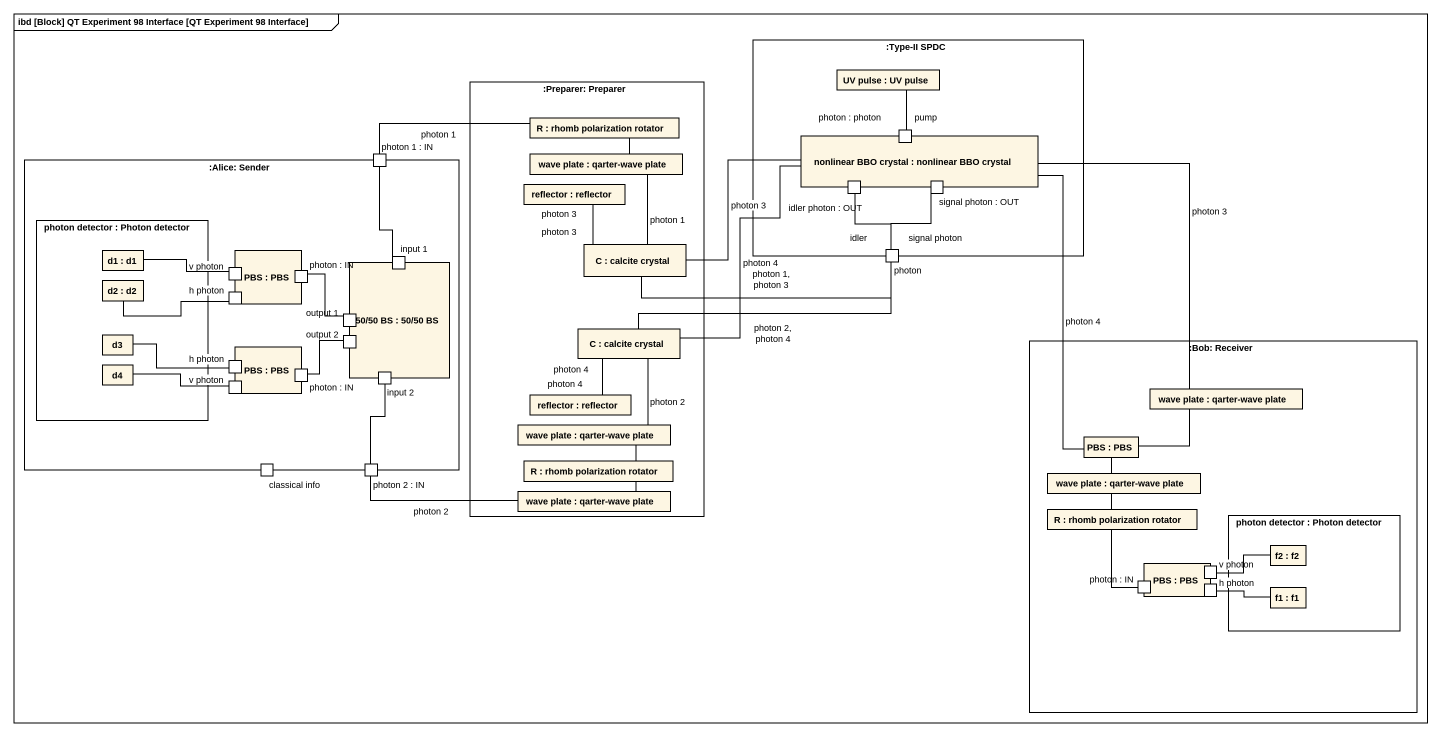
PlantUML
@startuml
mainframe ibd [Block] QT Experiment 98 Interface [QT Experiment 98 Interface]
rectangle ":Type-II SPDC" as Type_II_SPDC {
  rectangle "UV pulse : UV pulse" as UV_pulse
  rectangle "nonlinear BBO crystal : nonlinear BBO crystal" as nonlinear_BBO_crystal {
    port "photon : photon" as photon_photon
    port "idler photon : OUT" as idler_photon_OUT
    port "signal photon : OUT" as signal_photon_OUT
  }
  port photon
}
rectangle ":Preparer: Preparer" as Preparer_Preparer {
  rectangle "R : rhomb polarization rotator" as R
  rectangle "reflector : reflector" as reflector
  rectangle "wave plate : qarter-wave plate" as wave_plate
  rectangle "C : calcite crystal" as C
  rectangle "C : calcite crystal" as C_2
  rectangle "reflector : reflector" as reflector_2
  rectangle "wave plate : qarter-wave plate" as wave_plate_3
  rectangle "wave plate : qarter-wave plate" as wave_plate_4
  rectangle "R : rhomb polarization rotator" as R_2
}
rectangle ":Alice: Sender" as Alice_Sender {
  port "photon 1 : IN" as photon_1_IN
  rectangle "photon detector : Photon detector" as photon_detector {
    rectangle "d1 : d1" as d1
    rectangle "d2 : d2" as d2
    rectangle d3
    rectangle d4
  }
  rectangle "PBS : PBS" as PBS {
    port "v photon" as v_photon
    port "h photon" as h_photon
    port "photon : IN" as photon_IN
  }
  rectangle "50/50 BS : 50/50 BS" as p50_50_BS {
    port "input 1" as input_1
    port "output 1" as output_1
    port "output 2" as output_2
    port "input 2" as input_2
  }
  rectangle "PBS : PBS" as PBS_2 {
    port "v photon" as v_photon_2
    port "h photon" as h_photon_2
    port "photon : IN" as photon_IN_2
  }
  port "classical info" as classical_info
  port "photon 2 : IN" as photon_2_IN
}
rectangle ":Bob: Receiver" as Bob_Receiver {
  rectangle "wave plate : qarter-wave plate" as wave_plate_2
  rectangle "PBS : PBS" as PBS_3
  rectangle "wave plate : qarter-wave plate" as wave_plate_5
  rectangle "R : rhomb polarization rotator" as R_3
  rectangle "photon detector : Photon detector" as photon_detector_2 {
    rectangle "f2 : f2" as f2
    rectangle "f1 : f1" as f1
  }
  rectangle "PBS : PBS" as PBS_4 {
    port "v photon" as v_photon_3
    port "photon : IN" as photon_IN_3
    port "h photon" as h_photon_3
  }
}
UV_pulse -- photon_photon : pump
R -left- photon_1_IN : photon 1
nonlinear_BBO_crystal -- wave_plate_2 : photon 3
nonlinear_BBO_crystal -- PBS_3 : photon 4
photon_1_IN -- input_1
wave_plate -up- R
idler_photon_OUT -- photon : idler
signal_photon_OUT -- photon : signal photon
C -right- nonlinear_BBO_crystal : photon 3
C -up- reflector : photon 3\nphoton 3
C -up- wave_plate : photon 1
photon -left- C : photon 1, photon 3
photon -left- C_2 : photon 2, photon 4
v_photon -left- d1
h_photon -left- d2
output_1 -up- photon_IN
output_2 -- photon_IN_2
C_2 -up- nonlinear_BBO_crystal : photon 4
C_2 -- reflector_2 : photon 4\nphoton 4
C_2 -- wave_plate_3 : photon 2
v_photon_2 -left- d4
h_photon_2 -left- d3
wave_plate_2 -left- PBS_3
wave_plate_3 -- R_2
PBS_3 -- wave_plate_5
photon_2_IN -up- input_2
wave_plate_4 -left- photon_2_IN : photon 2
R_2 -- wave_plate_4
wave_plate_5 -- R_3
R_3 -- photon_IN_3
v_photon_3 -right- f2
h_photon_3 -right- f1
@enduml
